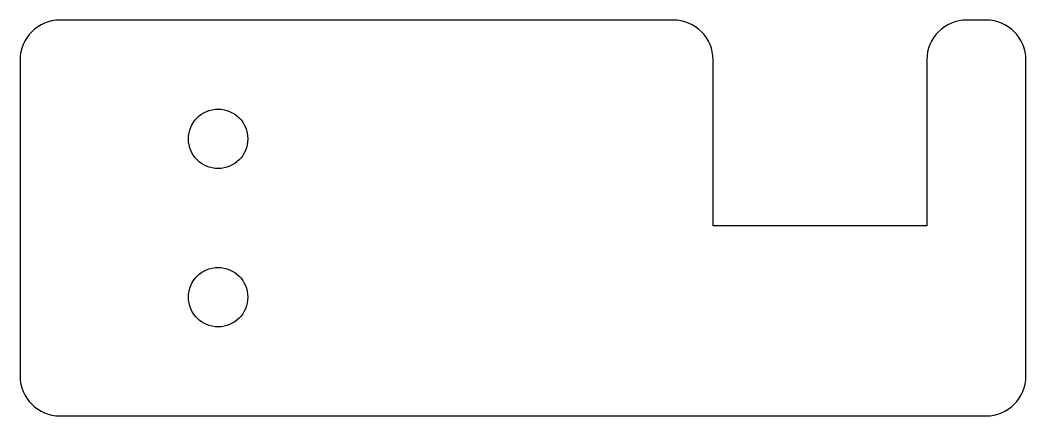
# Model space of a CAD drawing. Header units: millimetres. Extents: x 0 to 50.8, y 0 to 20.
import ezdxf

# ---------------------------------------------------------------- set-up
doc = ezdxf.new("R2010")
doc.units = ezdxf.units.MM

msp = doc.modelspace()

# ---------------------------------------------------------------- linework, layer by layer
msp.add_lwpolyline([(48.8, 0, 0.414214), (50.8, 2), (50.8, 18, 0.414214), (48.8, 20), (47.8, 20, 0.414214), (45.8, 18), (45.8, 9.6), (35, 9.6), (35, 18, 0.414214), (33, 20), (2, 20, 0.414214), (0, 18), (0, 2, 0.414214), (2, 0)], format="xyb", close=True)
for centre in [(10, 14), (10, 6)]:
    msp.add_circle(centre, 1.5)

doc.saveas('drawing.dxf')
